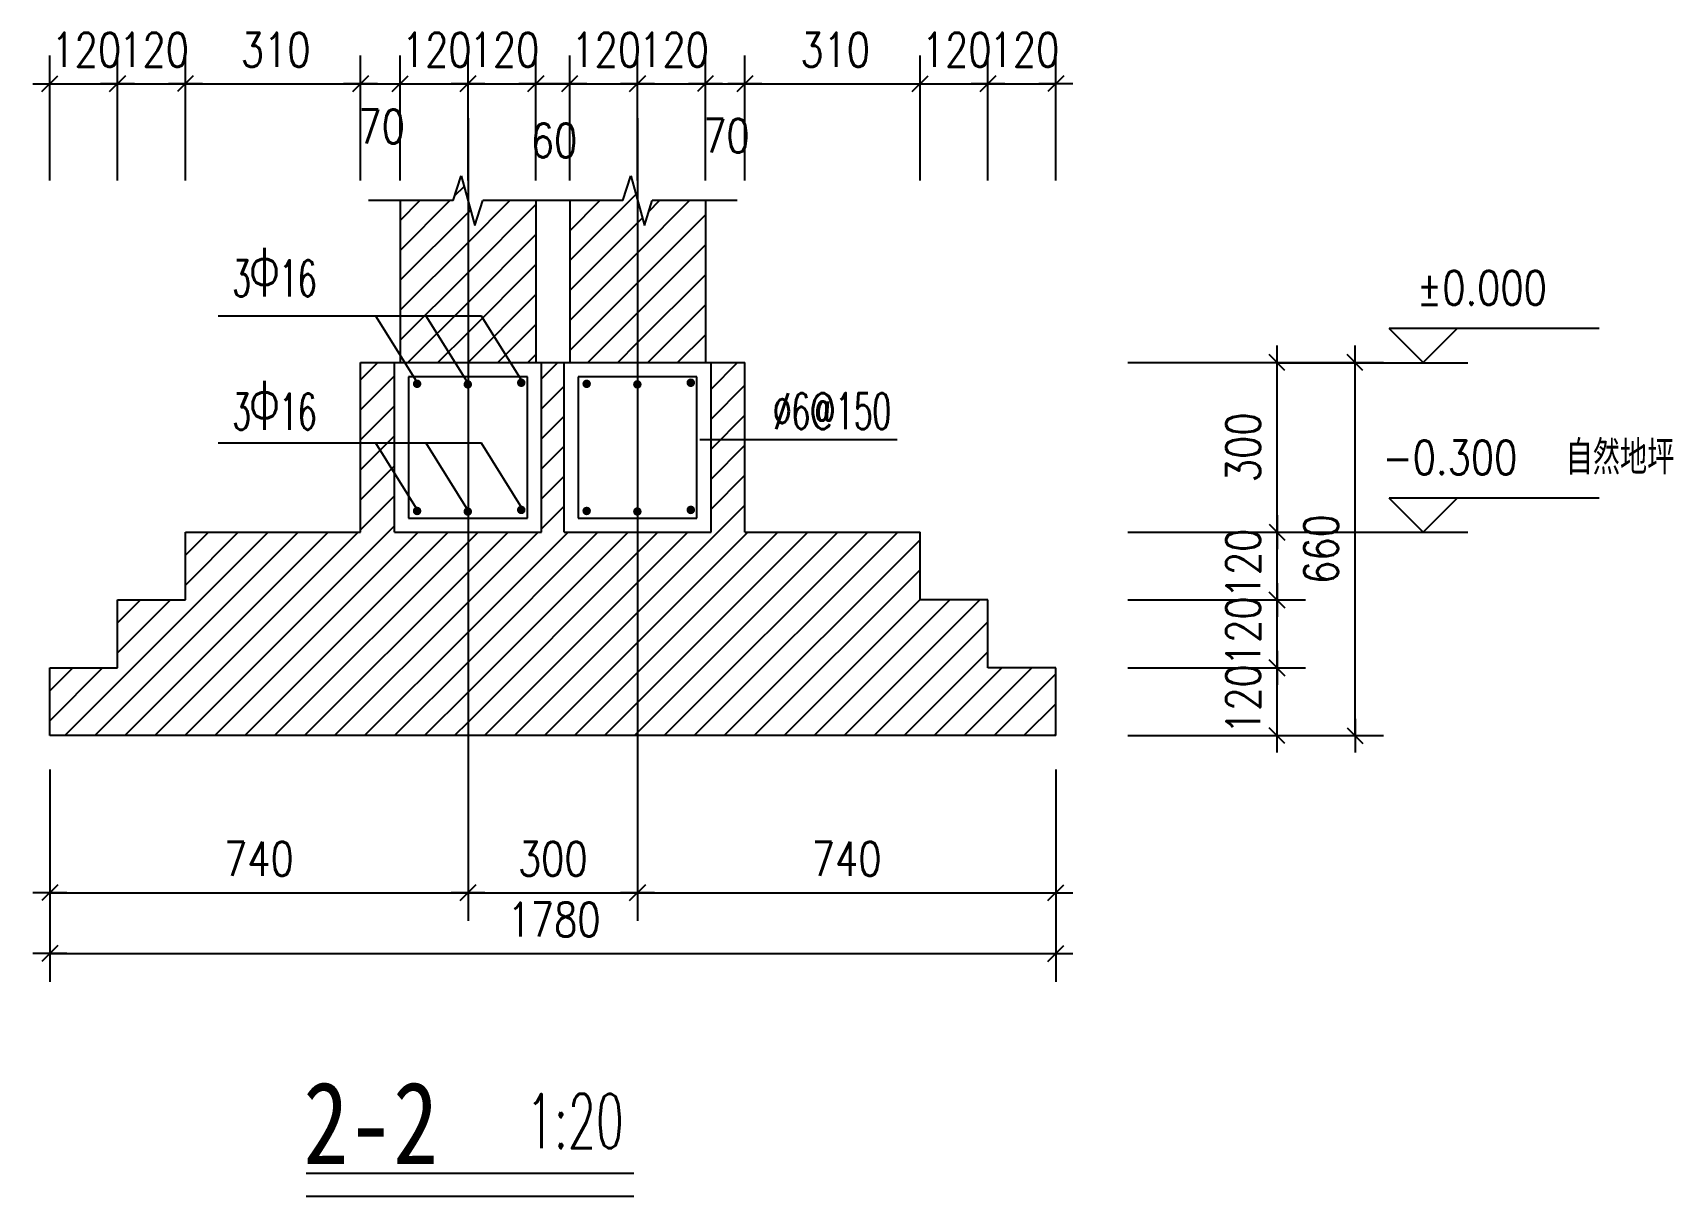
# Model space of a CAD drawing. Extents: x -72179 to -69276, y -617242 to -615184.
import ezdxf
from ezdxf.enums import TextEntityAlignment as Align

# ---------------------------------------------------------------- set-up
doc = ezdxf.new("R2010")
doc.units = 0
doc.header["$LTSCALE"] = 1000
doc.linetypes.add('DOTE', pattern=[2.42, 2, -0.2, 0.02, -0.2])
doc.layers.get('0').update_dxf_attribs({"linetype": 'CONTINUOUS'})
for name, color, linetype in [('OTHER', 7, 'CONTINUOUS'), ('PUB_DIM', 3, 'CONTINUOUS'), ('PUB_TEXT', 7, 'CONTINUOUS'), ('公共填充', 7, 'CONTINUOUS'), ('基础平面', 4, 'CONTINUOUS'), ('轴线', 1, 'DOTE'), ('钢筋', 3, 'CONTINUOUS')]:
    doc.layers.add(name, color=color, linetype=linetype)
doc.styles.add('-黑体', font='simhei_0.ttf', dxfattribs={"width": 0.8})
doc.styles.add('_HZTXT', font='txt.shx', dxfattribs={"width": 0.8, "bigfont": 'HZTXT.shx'})
doc.styles.add('_SIMPLEX', font='SIMPLEX.shx', dxfattribs={"width": 0.6})
doc.styles.add('DIM_FONT', font='SIMPLEX', dxfattribs={"width": 0.8})

msp = doc.modelspace()

# ---------------------------------------------------------------- hatches: boundary and pattern name
at = {"layer": '钢筋'}
for points in [[(-71506.3, -615804.5, 1), (-71491.2, -615804.5, 1)], [(-71416.6, -615805.5, 1), (-71401.5, -615805.5, 1)], [(-71322.1, -615802.6, 1), (-71306.9, -615802.6, 1)], [(-71206.3, -615804.5, 1), (-71191.2, -615804.5, 1)], [(-71116.6, -615805.5, 1), (-71101.5, -615805.5, 1)], [(-71022.1, -615802.6, 1), (-71006.9, -615802.6, 1)], [(-71506.3, -616029.4, 1), (-71491.2, -616029.4, 1)], [(-71416.6, -616030.4, 1), (-71401.5, -616030.4, 1)], [(-71322.1, -616027.5, 1), (-71306.9, -616027.5, 1)], [(-71206.3, -616029.4, 1), (-71191.2, -616029.4, 1)], [(-71116.6, -616030.4, 1), (-71101.5, -616030.4, 1)], [(-71022.1, -616027.5, 1), (-71006.9, -616027.5, 1)]]:
    msp.add_hatch(color=256, dxfattribs=at).paths.add_polyline_path(points)

# ---------------------------------------------------------------- linework, layer by layer
for p, q in [((-72162.7, -615287.6, 0), (-72134.7, -615259.6, 0)), ((-72042.7, -615287.6, 0), (-72014.7, -615259.6, 0)), ((-72014.7, -615259.6, 0), (-72042.7, -615287.6, 0)), ((-71894.7, -615259.6, 0), (-71922.7, -615287.6, 0)), ((-71894.7, -615259.6, 0), (-71922.7, -615287.6, 0)), ((-71612.7, -615287.6, 0), (-71584.7, -615259.6, 0)), ((-71584.7, -615259.6, 0), (-71612.7, -615287.6, 0)), ((-71542.7, -615287.6, 0), (-71514.7, -615259.6, 0)), ((-71542.7, -615287.6, 0), (-71514.7, -615259.6, 0)), ((-71422.7, -615287.6, 0), (-71394.7, -615259.6, 0)), ((-71394.7, -615259.6, 0), (-71422.7, -615287.6, 0)), ((-71302.7, -615287.6, 0), (-71274.7, -615259.6, 0)), ((-71274.7, -615259.6, 0), (-71302.7, -615287.6, 0)), ((-71242.7, -615287.6, 0), (-71214.7, -615259.6, 0)), ((-71214.7, -615259.6, 0), (-71242.7, -615287.6, 0)), ((-71094.7, -615259.6, 0), (-71122.7, -615287.6, 0)), ((-71122.7, -615287.6, 0), (-71094.7, -615259.6, 0)), ((-70974.7, -615259.6, 0), (-71002.7, -615287.6, 0)), ((-70974.7, -615259.6, 0), (-71002.7, -615287.6, 0)), ((-70932.7, -615287.6, 0), (-70904.7, -615259.6, 0)), ((-70904.7, -615259.6, 0), (-70932.7, -615287.6, 0)), ((-70622.7, -615287.6, 0), (-70594.7, -615259.6, 0)), ((-70622.7, -615287.6, 0), (-70594.7, -615259.6, 0)), ((-70474.7, -615259.6, 0), (-70502.7, -615287.6, 0)), ((-70502.7, -615287.6, 0), (-70474.7, -615259.6, 0)), ((-70354.7, -615259.6, 0), (-70382.7, -615287.6, 0)), ((-72178.7, -615273.6, 0), (-72118.7, -615273.6, 0)), ((-71998.7, -615273.6, 0), (-72058.7, -615273.6, 0)), ((-72058.7, -615273.6, 0), (-71998.7, -615273.6, 0)), ((-71878.7, -615273.6, 0), (-71938.7, -615273.6, 0)), ((-71878.7, -615273.6, 0), (-71938.7, -615273.6, 0)), ((-71568.7, -615273.6, 0), (-71628.7, -615273.6, 0)), ((-71628.7, -615273.6, 0), (-71568.7, -615273.6, 0)), ((-71558.7, -615273.6, 0), (-71498.7, -615273.6, 0)), ((-71558.7, -615273.6, 0), (-71498.7, -615273.6, 0)), ((-71378.7, -615273.6, 0), (-71438.7, -615273.6, 0)), ((-71438.7, -615273.6, 0), (-71378.7, -615273.6, 0)), ((-71258.7, -615273.6, 0), (-71318.7, -615273.6, 0)), ((-71318.7, -615273.6, 0), (-71258.7, -615273.6, 0)), ((-71198.7, -615273.6, 0), (-71258.7, -615273.6, 0)), ((-71258.7, -615273.6, 0), (-71198.7, -615273.6, 0)), ((-71138.7, -615273.6, 0), (-71078.7, -615273.6, 0)), ((-71078.7, -615273.6, 0), (-71138.7, -615273.6, 0)), ((-70958.7, -615273.6, 0), (-71018.7, -615273.6, 0)), ((-70958.7, -615273.6, 0), (-71018.7, -615273.6, 0)), ((-70888.7, -615273.6, 0), (-70948.7, -615273.6, 0)), ((-70948.7, -615273.6, 0), (-70888.7, -615273.6, 0)), ((-70638.7, -615273.6, 0), (-70578.7, -615273.6, 0)), ((-70638.7, -615273.6, 0), (-70578.7, -615273.6, 0)), ((-70518.7, -615273.6, 0), (-70458.7, -615273.6, 0)), ((-70458.7, -615273.6, 0), (-70518.7, -615273.6, 0)), ((-70338.7, -615273.6, 0), (-70398.7, -615273.6, 0)), ((-69963.2, -615780.9, 0), (-69991.2, -615752.9, 0)), ((-69977.2, -615796.9, 0), (-69977.2, -615736.9, 0)), ((-69825.2, -615780.9, 0), (-69853.2, -615752.9, 0)), ((-69839.2, -615796.9, 0), (-69839.2, -615736.9, 0)), ((-69977.2, -616036.9, 0), (-69977.2, -616096.9, 0)), ((-69977.2, -616036.9, 0), (-69977.2, -616096.9, 0)), ((-69991.2, -616052.9, 0), (-69963.2, -616080.9, 0)), ((-69991.2, -616052.9, 0), (-69963.2, -616080.9, 0)), ((-69977.2, -616156.9, 0), (-69977.2, -616216.9, 0)), ((-69977.2, -616216.9, 0), (-69977.2, -616156.9, 0)), ((-69963.2, -616200.9, 0), (-69991.2, -616172.9, 0)), ((-69991.2, -616172.9, 0), (-69963.2, -616200.9, 0)), ((-69963.2, -616320.9, 0), (-69991.2, -616292.9, 0)), ((-69991.2, -616292.9, 0), (-69963.2, -616320.9, 0)), ((-69977.2, -616276.9, 0), (-69977.2, -616336.9, 0)), ((-69977.2, -616336.9, 0), (-69977.2, -616276.9, 0)), ((-69963.2, -616440.9, 0), (-69991.2, -616412.9, 0)), ((-69977.2, -616456.9, 0), (-69977.2, -616396.9, 0)), ((-69853.2, -616412.9, 0), (-69825.2, -616440.9, 0)), ((-69839.2, -616396.9, 0), (-69839.2, -616456.9, 0)), ((-72118.7, -616704.7, 0), (-72178.7, -616704.7, 0)), ((-72134.7, -616690.7, 0), (-72162.7, -616718.7, 0)), ((-71438.7, -616704.7, 0), (-71378.7, -616704.7, 0)), ((-71378.7, -616704.7, 0), (-71438.7, -616704.7, 0)), ((-71394.7, -616690.7, 0), (-71422.7, -616718.7, 0)), ((-71422.7, -616718.7, 0), (-71394.7, -616690.7, 0)), ((-71078.7, -616704.7, 0), (-71138.7, -616704.7, 0)), ((-71138.7, -616704.7, 0), (-71078.7, -616704.7, 0)), ((-71122.7, -616718.7, 0), (-71094.7, -616690.7, 0)), ((-71094.7, -616690.7, 0), (-71122.7, -616718.7, 0)), ((-70398.7, -616704.7, 0), (-70338.7, -616704.7, 0)), ((-70382.7, -616718.7, 0), (-70354.7, -616690.7, 0)), ((-72134.7, -616798.1, 0), (-72162.7, -616826.1, 0)), ((-70382.7, -616826.1, 0), (-70354.7, -616798.1, 0)), ((-72118.7, -616812.1, 0), (-72178.7, -616812.1, 0)), ((-70398.7, -616812.1, 0), (-70338.7, -616812.1, 0))]:
    msp.add_line(p, q)
at = {"layer": 'OTHER'}
for p, q in [((-71434.7, -615480.5, 0), (-71420.7, -615436.5, 0)), ((-71420.7, -615436.5, 0), (-71396.7, -615524.5, 0)), ((-71134.7, -615480.5, 0), (-71120.7, -615436.5, 0)), ((-71120.7, -615436.5, 0), (-71096.7, -615524.5, 0)), ((-71434.7, -615480.5, 0), (-71584.7, -615480.5, 0)), ((-71396.7, -615524.5, 0), (-71382.7, -615480.5, 0)), ((-71134.7, -615480.5, 0), (-71382.7, -615480.5, 0)), ((-71096.7, -615524.5, 0), (-71082.7, -615480.5, 0)), ((-70932.7, -615480.5, 0), (-71082.7, -615480.5, 0))]:
    msp.add_line(p, q, dxfattribs=at)
at = {"layer": 'PUB_DIM'}
for p, q in [((-72148.7, -615445, 0), (-72148.7, -615223.6, 0)), ((-72028.7, -615445, 0), (-72028.7, -615223.6, 0)), ((-72028.7, -615445, 0), (-72028.7, -615223.6, 0)), ((-71908.7, -615445, 0), (-71908.7, -615223.6, 0)), ((-71908.7, -615445, 0), (-71908.7, -615223.6, 0)), ((-71598.7, -615445, 0), (-71598.7, -615223.6, 0)), ((-71598.7, -615445, 0), (-71598.7, -615223.6, 0)), ((-71528.7, -615445, 0), (-71528.7, -615223.6, 0)), ((-71528.7, -615445, 0), (-71528.7, -615223.6, 0)), ((-71408.7, -615445, 0), (-71408.7, -615223.6, 0)), ((-71408.7, -615445, 0), (-71408.7, -615223.6, 0)), ((-71288.7, -615445, 0), (-71288.7, -615223.6, 0)), ((-71288.7, -615445, 0), (-71288.7, -615223.6, 0)), ((-71228.7, -615445, 0), (-71228.7, -615223.6, 0)), ((-71228.7, -615445, 0), (-71228.7, -615223.6, 0)), ((-71108.7, -615445, 0), (-71108.7, -615223.6, 0)), ((-71108.7, -615445, 0), (-71108.7, -615223.6, 0)), ((-70988.7, -615445, 0), (-70988.7, -615223.6, 0)), ((-70988.7, -615445, 0), (-70988.7, -615223.6, 0)), ((-70918.7, -615445, 0), (-70918.7, -615223.6, 0)), ((-70918.7, -615445, 0), (-70918.7, -615223.6, 0)), ((-70608.7, -615445, 0), (-70608.7, -615223.6, 0)), ((-70608.7, -615445, 0), (-70608.7, -615223.6, 0)), ((-70488.7, -615445, 0), (-70488.7, -615223.6, 0)), ((-70488.7, -615445, 0), (-70488.7, -615223.6, 0)), ((-70368.7, -615445, 0), (-70368.7, -615223.6, 0)), ((-72148.9, -615273.6, 0), (-72149.1, -615273.6, 0)), ((-72148.7, -615273.6, 0), (-72028.7, -615273.6, 0)), ((-72028.9, -615273.6, 0), (-72029.1, -615273.6, 0)), ((-72028.7, -615273.6, 0), (-71908.7, -615273.6, 0)), ((-72028.5, -615273.6, 0), (-72028.3, -615273.6, 0)), ((-71908.5, -615273.6, 0), (-71598.9, -615273.6, 0)), ((-71908.5, -615273.6, 0), (-71908.3, -615273.6, 0)), ((-71598.5, -615273.6, 0), (-71528.9, -615273.6, 0)), ((-71528.9, -615273.6, 0), (-71529.1, -615273.6, 0)), ((-71528.7, -615273.6, 0), (-71408.7, -615273.6, 0)), ((-71408.9, -615273.6, 0), (-71409.1, -615273.6, 0)), ((-71408.7, -615273.6, 0), (-71288.7, -615273.6, 0)), ((-71408.5, -615273.6, 0), (-71408.3, -615273.6, 0)), ((-71288.9, -615273.6, 0), (-71289.1, -615273.6, 0)), ((-71288.7, -615273.6, 0), (-71228.7, -615273.6, 0)), ((-71288.5, -615273.6, 0), (-71288.3, -615273.6, 0)), ((-71228.9, -615273.6, 0), (-71229.1, -615273.6, 0)), ((-71228.7, -615273.6, 0), (-71108.7, -615273.6, 0)), ((-71228.5, -615273.6, 0), (-71228.3, -615273.6, 0)), ((-71108.9, -615273.6, 0), (-71109.1, -615273.6, 0)), ((-71108.7, -615273.6, 0), (-70988.7, -615273.6, 0)), ((-71108.5, -615273.6, 0), (-71108.3, -615273.6, 0)), ((-70988.5, -615273.6, 0), (-70918.9, -615273.6, 0)), ((-70988.5, -615273.6, 0), (-70988.3, -615273.6, 0)), ((-70918.5, -615273.6, 0), (-70608.9, -615273.6, 0)), ((-70608.9, -615273.6, 0), (-70609.1, -615273.6, 0)), ((-70608.7, -615273.6, 0), (-70488.7, -615273.6, 0)), ((-70488.9, -615273.6, 0), (-70489.1, -615273.6, 0)), ((-70488.7, -615273.6, 0), (-70368.7, -615273.6, 0)), ((-70488.5, -615273.6, 0), (-70488.3, -615273.6, 0)), ((-70368.5, -615273.6, 0), (-70368.3, -615273.6, 0)), ((-69407.4, -615706.9, 0), (-69778.8, -615706.9, 0)), ((-69718.8, -615766.9, 0), (-69778.8, -615706.9, 0)), ((-69658.8, -615706.9, 0), (-69718.8, -615766.9, 0)), ((-70241.3, -615766.9, 0), (-69927.2, -615766.9, 0)), ((-70103.4, -615766.9, 0), (-69789.2, -615766.9, 0)), ((-69977.2, -616066.7, 0), (-69977.2, -615767.1, 0)), ((-69977.2, -615767.1, 0), (-69639.5, -615767.1, 0)), ((-69839.2, -616426.7, 0), (-69839.2, -615767.1, 0)), ((-69718.8, -616066.9, 0), (-69778.8, -616006.9, 0)), ((-69407.4, -616006.9, 0), (-69778.8, -616006.9, 0)), ((-69658.8, -616006.9, 0), (-69718.8, -616066.9, 0)), ((-70241.3, -616066.9, 0), (-69927.2, -616066.9, 0)), ((-70241.3, -616066.9, 0), (-69927.2, -616066.9, 0)), ((-69977.2, -616066.7, 0), (-69977.2, -616066.5, 0)), ((-69977.2, -616186.9, 0), (-69977.2, -616066.9, 0)), ((-69977.2, -616067.1, 0), (-69639.5, -616067.1, 0)), ((-70241.3, -616186.9, 0), (-69927.2, -616186.9, 0)), ((-70241.3, -616186.9, 0), (-69927.2, -616186.9, 0)), ((-69977.2, -616186.7, 0), (-69977.2, -616186.5, 0)), ((-69977.2, -616306.9, 0), (-69977.2, -616186.9, 0)), ((-69977.2, -616187.1, 0), (-69977.2, -616187.3, 0)), ((-70241.3, -616306.9, 0), (-69927.2, -616306.9, 0)), ((-70241.3, -616306.9, 0), (-69927.2, -616306.9, 0)), ((-69977.2, -616306.7, 0), (-69977.2, -616306.5, 0)), ((-69977.2, -616426.9, 0), (-69977.2, -616306.9, 0)), ((-69977.2, -616307.1, 0), (-69977.2, -616307.3, 0)), ((-70241.3, -616426.9, 0), (-69927.2, -616426.9, 0)), ((-70103.4, -616426.9, 0), (-69789.2, -616426.9, 0)), ((-69977.2, -616427.1, 0), (-69977.2, -616427.3, 0)), ((-72148.7, -616486.9, 0), (-72148.7, -616754.7, 0)), ((-71408.7, -616486.9, 0), (-71408.7, -616754.7, 0)), ((-71408.7, -616486.9, 0), (-71408.7, -616754.7, 0)), ((-71108.7, -616486.9, 0), (-71108.7, -616754.7, 0)), ((-71108.7, -616486.9, 0), (-71108.7, -616754.7, 0)), ((-70368.7, -616486.9, 0), (-70368.7, -616754.7, 0)), ((-72148.7, -616594.3, 0), (-72148.7, -616862.1, 0)), ((-70368.7, -616594.3, 0), (-70368.7, -616862.1, 0)), ((-72148.5, -616704.7, 0), (-71408.9, -616704.7, 0)), ((-71408.5, -616704.7, 0), (-71108.9, -616704.7, 0)), ((-71108.5, -616704.7, 0), (-70368.9, -616704.7, 0)), ((-72148.5, -616812.1, 0), (-70368.9, -616812.1, 0))]:
    msp.add_line(p, q, dxfattribs=at)
at = {"layer": 'PUB_TEXT'}
for p, q in [((-71384.8, -615684.6, 0), (-71850.8, -615684.6, 0)), ((-71497.1, -615804.6, 0), (-71572, -615684.6, 0)), ((-71408, -615804.6, 0), (-71482.9, -615684.6, 0)), ((-71309.9, -615804.6, 0), (-71384.8, -615684.6, 0)), ((-71384.8, -615909.7, 0), (-71850.8, -615909.7, 0)), ((-71497.1, -616029.8, 0), (-71572, -615909.7, 0)), ((-71408, -616029.8, 0), (-71482.9, -615909.7, 0)), ((-71309.9, -616029.8, 0), (-71384.8, -615909.7, 0)), ((-70998.4, -615903.1, 0), (-70649.3, -615903.1, 0)), ((-71694.9, -617200.6, 0), (-71115.5, -617200.6, 0)), ((-71694.9, -617241.5, 0), (-71115.5, -617241.5, 0))]:
    msp.add_line(p, q, dxfattribs=at)
at = {"layer": '公共填充'}
for p, q in [((-71431.8, -615471.5, 0), (-71415.6, -615455.3, 0)), ((-71528.7, -615568.4, 0), (-71440.8, -615480.5, 0)), ((-71528.7, -615515.4, 0), (-71493.9, -615480.5, 0)), ((-71408.7, -615554.5, 0), (-71334.8, -615480.5, 0)), ((-71408.7, -615607.5, 0), (-71288.7, -615487.5, 0)), ((-71228.7, -615586.6, 0), (-71111.7, -615469.6, 0)), ((-71228.7, -615533.6, 0), (-71175.7, -615480.5, 0)), ((-71108.7, -615572.6, 0), (-71016.6, -615480.5, 0)), ((-71088.8, -615499.7, 0), (-71069.6, -615480.5, 0)), ((-71528.7, -615621.4, 0), (-71408.7, -615501.4, 0)), ((-71408.7, -615501.4, 0), (-71404.2, -615496.9, 0)), ((-71228.7, -615639.6, 0), (-71108.7, -615519.6, 0)), ((-71108.7, -615625.7, 0), (-70988.7, -615505.7, 0)), ((-71108.7, -615519.6, 0), (-71100.3, -615511.2, 0)), ((-71408.7, -615660.5, 0), (-71288.7, -615540.5, 0)), ((-71528.7, -615674.5, 0), (-71408.7, -615554.5, 0)), ((-71228.7, -615692.6, 0), (-71108.7, -615572.6, 0)), ((-71108.7, -615678.7, 0), (-70988.7, -615558.7, 0)), ((-71528.7, -615727.5, 0), (-71408.7, -615607.5, 0)), ((-71408.7, -615713.6, 0), (-71288.7, -615593.6, 0)), ((-71228.7, -615745.7, 0), (-71108.7, -615625.7, 0)), ((-71108.7, -615731.7, 0), (-70988.7, -615611.7, 0)), ((-71515.1, -615766.9, 0), (-71408.7, -615660.5, 0)), ((-71408.7, -615766.6, 0), (-71288.7, -615646.6, 0)), ((-71090.8, -615766.9, 0), (-70988.7, -615664.8, 0)), ((-71196.9, -615766.9, 0), (-71108.7, -615678.7, 0)), ((-71462, -615766.9, 0), (-71408.7, -615713.6, 0)), ((-71356, -615766.9, 0), (-71288.7, -615699.6, 0)), ((-71037.8, -615766.9, 0), (-70988.7, -615717.8, 0)), ((-71302.9, -615766.9, 0), (-71288.7, -615752.6, 0)), ((-71143.8, -615766.9, 0), (-71108.7, -615731.7, 0)), ((-71598.7, -615797.5, 0), (-71568.1, -615766.9, 0)), ((-71409, -615766.9, 0), (-71408.7, -615766.6, 0)), ((-71278.7, -615795.7, 0), (-71249.9, -615766.9, 0)), ((-70978.7, -615813.9, 0), (-70931.7, -615766.9, 0)), ((-71598.7, -615850.5, 0), (-71538.7, -615790.5, 0)), ((-71278.7, -615848.7, 0), (-71238.7, -615808.7, 0)), ((-70978.7, -615866.9, 0), (-70918.7, -615806.9, 0)), ((-71598.7, -615903.6, 0), (-71538.7, -615843.6, 0)), ((-71278.7, -615901.7, 0), (-71238.7, -615861.7, 0)), ((-70978.7, -615919.9, 0), (-70918.7, -615859.9, 0)), ((-71598.7, -615956.6, 0), (-71538.7, -615896.6, 0)), ((-71278.7, -615954.8, 0), (-71238.7, -615914.8, 0)), ((-70978.7, -615973, 0), (-70918.7, -615913, 0)), ((-71598.7, -616009.6, 0), (-71538.7, -615949.6, 0)), ((-71278.7, -616007.8, 0), (-71238.7, -615967.8, 0)), ((-70978.7, -616026, 0), (-70918.7, -615966, 0)), ((-71598.7, -616062.6, 0), (-71538.7, -616002.6, 0)), ((-71278.7, -616060.8, 0), (-71238.7, -616020.8, 0)), ((-71108.7, -616209, 0), (-70918.7, -616019, 0)), ((-72122, -616426.9, 0), (-71762, -616066.9, 0)), ((-72069, -616426.9, 0), (-71709, -616066.9, 0)), ((-72016, -616426.9, 0), (-71656, -616066.9, 0)), ((-71962.9, -616426.9, 0), (-71602.9, -616066.9, 0)), ((-71909.9, -616426.9, 0), (-71538.7, -616055.7, 0)), ((-71908.7, -616160.5, 0), (-71815.1, -616066.9, 0)), ((-71908.7, -616107.5, 0), (-71868.1, -616066.9, 0)), ((-71856.9, -616426.9, 0), (-71496.9, -616066.9, 0)), ((-71803.8, -616426.9, 0), (-71443.8, -616066.9, 0)), ((-71408.7, -616349.9, 0), (-71125.6, -616066.9, 0)), ((-71408.7, -616296.9, 0), (-71178.7, -616066.9, 0)), ((-71408.7, -616243.9, 0), (-71231.7, -616066.9, 0)), ((-71408.7, -616190.8, 0), (-71284.7, -616066.9, 0)), ((-71408.7, -616137.8, 0), (-71337.8, -616066.9, 0)), ((-71408.7, -616084.8, 0), (-71390.8, -616066.9, 0)), ((-71108.7, -616421.2, 0), (-70754.4, -616066.9, 0)), ((-71108.7, -616368.1, 0), (-70807.4, -616066.9, 0)), ((-71108.7, -616315.1, 0), (-70860.5, -616066.9, 0)), ((-71108.7, -616262.1, 0), (-70913.5, -616066.9, 0)), ((-71108.7, -616156, 0), (-71019.6, -616066.9, 0)), ((-71108.7, -616103, 0), (-71072.6, -616066.9, 0)), ((-71061.4, -616426.9, 0), (-70701.4, -616066.9, 0)), ((-71008.3, -616426.9, 0), (-70648.3, -616066.9, 0)), ((-71750.8, -616426.9, 0), (-71408.7, -616084.8, 0)), ((-70955.3, -616426.9, 0), (-70608.7, -616080.3, 0)), ((-71408.7, -616403, 0), (-71108.7, -616103, 0)), ((-71697.8, -616426.9, 0), (-71408.7, -616137.8, 0)), ((-71379.6, -616426.9, 0), (-71108.7, -616156, 0)), ((-70902.3, -616426.9, 0), (-70608.7, -616133.3, 0)), ((-72028.7, -616280.5, 0), (-71935.1, -616186.9, 0)), ((-72028.7, -616227.5, 0), (-71988.1, -616186.9, 0)), ((-70849.2, -616426.9, 0), (-70608.7, -616186.3, 0)), ((-70796.2, -616426.9, 0), (-70556.2, -616186.9, 0)), ((-70743.2, -616426.9, 0), (-70503.2, -616186.9, 0)), ((-71644.7, -616426.9, 0), (-71408.7, -616190.8, 0)), ((-71326.5, -616426.9, 0), (-71108.7, -616209, 0)), ((-71591.7, -616426.9, 0), (-71408.7, -616243.9, 0)), ((-70690.1, -616426.9, 0), (-70488.7, -616225.4, 0)), ((-71273.5, -616426.9, 0), (-71108.7, -616262.1, 0)), ((-71538.7, -616426.9, 0), (-71408.7, -616296.9, 0)), ((-70637.1, -616426.9, 0), (-70488.7, -616278.5, 0)), ((-72148.7, -616400.5, 0), (-72055.1, -616306.9, 0)), ((-72148.7, -616347.5, 0), (-72108.1, -616306.9, 0)), ((-71220.5, -616426.9, 0), (-71108.7, -616315.1, 0)), ((-70584.1, -616426.9, 0), (-70464.1, -616306.9, 0)), ((-70531, -616426.9, 0), (-70411, -616306.9, 0)), ((-70478, -616426.9, 0), (-70368.7, -616317.6, 0)), ((-71485.6, -616426.9, 0), (-71408.7, -616349.9, 0)), ((-71167.4, -616426.9, 0), (-71108.7, -616368.1, 0)), ((-70425, -616426.9, 0), (-70368.7, -616370.6, 0)), ((-71432.6, -616426.9, 0), (-71408.7, -616403, 0)), ((-71114.4, -616426.9, 0), (-71108.7, -616421.2, 0)), ((-70371.9, -616426.9, 0), (-70368.7, -616423.6, 0))]:
    msp.add_line(p, q, dxfattribs=at)
at = {"layer": '基础平面'}
for p, q in [((-71528.7, -615480.5, 0), (-71528.7, -615766.9, 0)), ((-71288.7, -615480.5, 0), (-71288.7, -615766.9, 0)), ((-71228.7, -615480.5, 0), (-71228.7, -615766.9, 0)), ((-70988.7, -615480.5, 0), (-70988.7, -615766.9, 0)), ((-71598.7, -616066.9, 0), (-71598.7, -615766.9, 0)), ((-71598.7, -615766.9, 0), (-70918.7, -615766.9, 0)), ((-71538.7, -616066.9, 0), (-71538.7, -615766.9, 0)), ((-71278.7, -616066.9, 0), (-71278.7, -615766.9, 0)), ((-71238.7, -616066.9, 0), (-71238.7, -615766.9, 0)), ((-70978.7, -616066.9, 0), (-70978.7, -615766.9, 0)), ((-70918.7, -616066.9, 0), (-70918.7, -615766.9, 0)), ((-71908.7, -616066.9, 0), (-71598.7, -616066.9, 0)), ((-71908.7, -616186.9, 0), (-71908.7, -616066.9, 0)), ((-71538.7, -616066.9, 0), (-71278.7, -616066.9, 0)), ((-71238.7, -616066.9, 0), (-70978.7, -616066.9, 0)), ((-70918.7, -616066.9, 0), (-70608.7, -616066.9, 0)), ((-70608.7, -616186.9, 0), (-70608.7, -616066.9, 0)), ((-72028.7, -616186.9, 0), (-71908.7, -616186.9, 0)), ((-72028.7, -616306.9, 0), (-72028.7, -616186.9, 0)), ((-70488.7, -616186.9, 0), (-70608.7, -616186.9, 0)), ((-70488.7, -616306.9, 0), (-70488.7, -616186.9, 0)), ((-72148.7, -616306.9, 0), (-72028.7, -616306.9, 0)), ((-72148.7, -616426.9, 0), (-72148.7, -616306.9, 0)), ((-70368.7, -616306.9, 0), (-70488.7, -616306.9, 0)), ((-70368.7, -616426.9, 0), (-70368.7, -616306.9, 0)), ((-70368.7, -616426.9, 0), (-72148.7, -616426.9, 0))]:
    msp.add_line(p, q, dxfattribs=at)
at = {"layer": '轴线'}
for p, q in [((-71408.7, -615334.4, 0), (-71408.7, -616614, 0)), ((-71108.7, -615334.4, 0), (-71108.7, -616614, 0))]:
    msp.add_line(p, q, dxfattribs=at)
at = {"layer": '钢筋'}
for p, q in [((-71513.7, -615791.9, 0), (-71513.7, -616041.9, 0)), ((-71303.7, -615791.9, 0), (-71513.7, -615791.9, 0)), ((-71303.7, -616041.9, 0), (-71303.7, -615791.9, 0)), ((-71213.7, -615791.9, 0), (-71213.7, -616041.9, 0)), ((-71003.7, -615791.9, 0), (-71213.7, -615791.9, 0)), ((-71003.7, -616041.9, 0), (-71003.7, -615791.9, 0)), ((-71513.7, -616041.9, 0), (-71303.7, -616041.9, 0)), ((-71213.7, -616041.9, 0), (-71003.7, -616041.9, 0))]:
    msp.add_line(p, q, dxfattribs=at)

# ---------------------------------------------------------------- texts
at = {"color": 7, "style": 'DIM_FONT', "width": 0.8}
for s, p in [('120', (-72145.8, -615243.6, 0)), ('120', (-72025.8, -615243.6, 0)), ('310', (-71810.8, -615243.6, 0)), ('120', (-71525.8, -615243.6, 0)), ('120', (-71405.8, -615243.6, 0)), ('120', (-71225.8, -615243.6, 0)), ('120', (-71105.8, -615243.6, 0)), ('310', (-70820.8, -615243.6, 0)), ('120', (-70605.8, -615243.6, 0)), ('120', (-70485.8, -615243.6, 0)), ('70', (-71602.5, -615379.5, 0)), ('60', (-71297.5, -615404.1, 0)), ('70', (-70992.5, -615395.6, 0)), ('740', (-71840.4, -616674.7, 0)), ('300', (-71320.4, -616674.7, 0)), ('740', (-70800.4, -616674.7, 0)), ('1780', (-71338.7, -616782.1, 0))]:
    msp.add_text(s, height=60, dxfattribs=at).set_placement(p)
for s, p in [('300', (-70007.2, -615978.6, 0)), ('660', (-69869.2, -616158.6, 0)), ('120', (-70007.2, -616184, 0)), ('120', (-70007.2, -616304, 0)), ('120', (-70007.2, -616424, 0))]:
    msp.add_text(s, height=60, rotation=90, dxfattribs=at).set_placement(p)
at = {"layer": 'PUB_DIM', "width": 0.8}
for s, style, p in [('%%p0.000', 'DIM_FONT', (-69499.8, -615664.9, 0)), ('-0.300  自然地坪', '_HZTXT', (-69274.5, -615964.9, 0))]:
    msp.add_text(s, height=60, dxfattribs=dict(at, style=style)).set_placement(p, align=Align.RIGHT)
at = {"layer": 'PUB_TEXT'}
for s, height, style, width, p in [('Φ', 86.3, '_HZTXT', 0.8, (-71798.5, -615650, 0)), ('3', 64, '_SIMPLEX', 0.6, (-71825.7, -615650, 0)), ('16', 64, '_SIMPLEX', 0.6, (-71742.5, -615650, 0)), ('Φ', 86.3, '_HZTXT', 0.8, (-71798.5, -615885.7, 0)), ('3', 64, '_SIMPLEX', 0.6, (-71825.7, -615885.7, 0)), ('16', 64, '_SIMPLEX', 0.6, (-71742.5, -615885.7, 0)), ('%%c6@150', 64, '_SIMPLEX', 0.6, (-70869.1, -615884.8, 0)), ('2-2', 145.92, '-黑体', 0.8, (-71699.8, -617184.9, 0)), ('1:20', 96, '_SIMPLEX', 0.6, (-71305.9, -617156.7, 0))]:
    msp.add_text(s, height=height, dxfattribs=dict(at, style=style, width=width)).set_placement(p)

doc.saveas('drawing.dxf')
